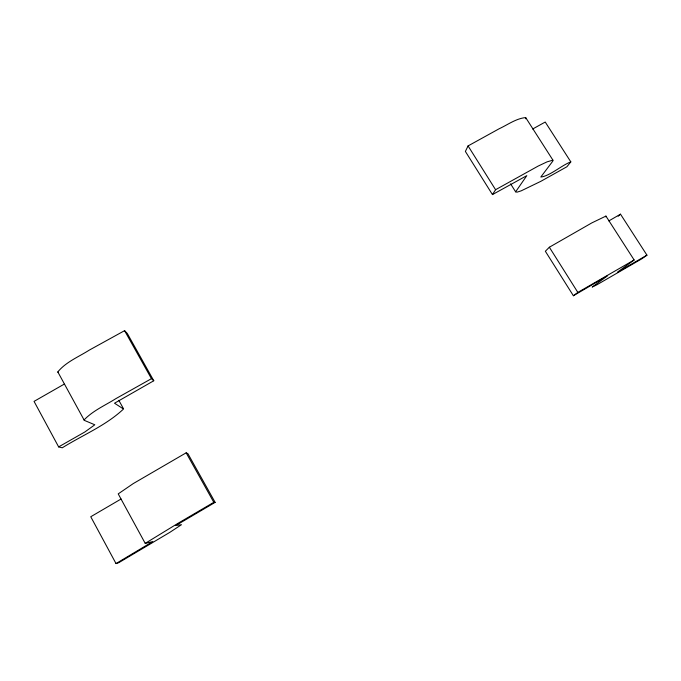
<?xml version="1.0" encoding="UTF-8"?>
<svg xmlns="http://www.w3.org/2000/svg" width="681" height="681" viewBox="0 0 681 681"><rect width="100%" height="100%" fill="white"/><g stroke="black" fill="none" stroke-linecap="round" stroke-linejoin="round"><path stroke-width="1.02" d="M646.95 255.171L641.885 258.754L596.811 284.837L592.189 287.059L607.631 275.737L573.385 295.741L545.353 251.255L549.346 247.229L591.84 222.891L605.928 216.09L634.139 259.98L617.395 272.221L646.95 255.171L620.502 214.174L608.84 220.916M525.647 118.783L525.681 117.575C516.104 118.485 507.694 124.785 499.105 128.786L468.068 145.921L465.378 151.429L492.457 194.587L526.805 175.655L515.628 191.821L517.049 192.161L521.169 190.85L540.791 181.35L566.915 166.743L570.831 161.891L545.226 122.035L532.678 128.998M58.643 446.898L84.878 431.967L94.804 424.791L84.291 420.347L57.825 371.928C65.819 362.011 78.63 356.887 89.245 350.136L124.58 330.66L127.33 333.511L153.778 380.764L114.527 403.22L123.516 409.009C105.938 425.582 82.605 435.091 62.26 447.8L58.643 446.898L34.05 401.381L64.159 384.161M84.061 419.964C92.88 410.677 105.249 405.331 116.008 398.564L151.454 378.679L153.778 380.764M492.457 194.587L495.581 189.718L538.169 166.07L547.141 161.823L552.938 160.171L552.768 161.176L540.808 177.026C549.703 176.158 562.038 165.023 570.831 161.891M116.017 563.57L152.774 541.582L145.223 543.378L118.222 493.878L133.289 483.57L186.16 452.822L187.922 453.691L215.128 502.374L175.826 525.502L181.461 524.71L169.799 532.372L118.775 562.668L116.017 563.57L90.752 516.743L121.056 499.02M605.503 216.839L605.928 216.09M618.178 216.243L620.502 214.174M145.223 543.378L178.277 523.153L213.808 502.323L215.128 502.374M573.385 295.741L577.846 292.404L634.139 259.98M525.681 117.575L552.938 160.171M510.588 183.836L515.628 191.821M549.346 247.229L577.846 292.404M468.068 145.921L495.581 189.718M57.825 371.928L58.106 372.43M124.58 330.66L151.454 378.679M186.16 452.822L213.808 502.323M118.852 400.36L123.372 408.532"/></g></svg>
